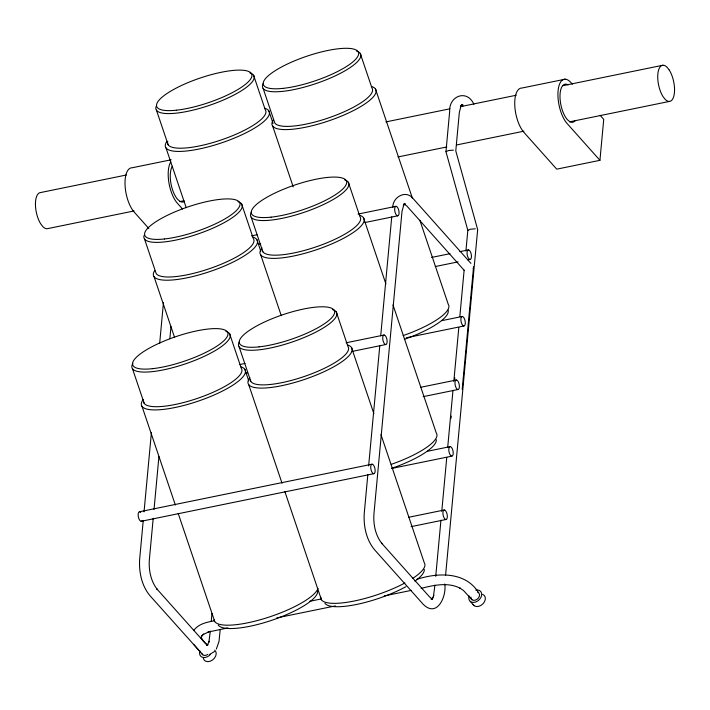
<?xml version="1.0" encoding="UTF-8"?>
<svg xmlns="http://www.w3.org/2000/svg" width="710" height="710" viewBox="0 0 710 710"><rect width="100%" height="100%" fill="white"/><g stroke="black" fill="none" stroke-linecap="round" stroke-linejoin="round"><path stroke-width="1.06" d="M143.225 520.705L139.648 559.276C138.849 572.091 141.68 585.972 150.174 595.93L200.025 651.594M144.041 511.883L151.407 432.523M159.688 343.241L163.469 302.451M153.209 518.256L149.322 560.11C148.638 570.405 150.866 581.508 157.487 589.664L156.892 588.972L204.959 642.87L207.737 644.973L206.645 644.716L207.773 644.902L206.628 644.973L207.684 644.84M154.026 509.452L158.925 456.583M169.859 338.741L170.986 326.627M210.32 631.101L208.9 642.115L209.175 641.254L207.622 644.671M211.243 621.188L211.953 613.484M220.18 629.947L218.982 641.529L216.346 649.1M367.815 474.75L364.239 513.33C363.44 526.145 366.271 540.017 374.765 549.984L423.018 604.095C437.058 618.516 446.767 596.249 444.779 584.002M368.632 465.938L379.779 345.788M380.702 335.865L391.742 216.825M465.92 250.949L467.828 230.351L445.96 151.683L449.67 111.399C448.747 96.063 466.958 88.777 473.889 104.255M445.596 575.171L477.661 229.57L455.784 150.893L459.317 112.562L460.95 106.047L460.337 106.882L461.899 104.867L461.003 105.541L462.849 104.654L461.766 105.044M434.919 585.147L433.499 596.169L433.766 595.308L432.425 598.468L433.047 597.625L431.281 599.506L432.283 598.894L431.218 599.027L432.363 598.956L431.245 598.761L432.337 599.027L429.55 596.924L381.483 543.026L382.078 543.718C375.466 535.562 373.229 524.459 373.921 514.164L402.011 211.296L403.91 204.569L403.28 205.412L405.144 203.717L403.981 204.027L405.099 204.196L404.008 203.939L406.794 205.953L464.287 270.421M435.736 576.342L440.945 520.182M441.762 511.377L446.767 457.417M447.682 447.504L452.998 390.252M453.814 381.439L458.82 327.479M459.84 316.474L464.127 270.226M451.027 418.332L451.232 416.131M454.595 379.921L454.799 377.72M462.183 389.426L473.472 267.75M565.204 79.183L522.01 88.013A24.282 10.197 78.4 0 0 514.777 105.337A24.282 10.197 78.4 0 0 523.936 132.379L556.738 169.157L599.932 160.318L603.731 119.351L600.083 115.268M392.745 207.462C392.683 196.874 406.12 189.321 413.3 198.764L470.934 263.374M467.828 230.351L470.393 229.215L475.309 228.824M445.96 151.683L448.525 150.538L453.442 150.147M193.803 630.409C198.436 623.886 206.867 622.155 214.251 620.833M214.553 651.496L209.761 654.345M206.601 645.23L207.604 644.778M171.154 159.794L132.291 167.746A24.282 10.197 78.4 0 0 125.049 185.07A24.282 10.197 78.4 0 0 134.217 212.112L148.789 228.46M126.336 175.006L40.541 192.561A18.398 7.721 78.4 0 0 35.438 204.347A18.398 7.721 78.4 0 0 40.736 223.898L42.866 226.632A18.398 7.721 78.4 0 0 47.179 228.718L134.057 210.95M385.894 121.907L449.962 108.799M460.825 106.58L516.214 95.246M562.915 85.697L662.821 65.249M179.665 201.613L184.014 200.726M397.955 156.954L446.83 146.961M456.601 144.955L523.936 131.181M569.544 121.854L669.459 101.415M251.544 235.871L256.984 234.753M358.062 214.074L396.1 206.29M258.511 244.302L260.685 243.858M365.02 222.514L397.627 215.849A4.855 2.041 78.4 0 0 398.283 208.749A4.855 2.041 78.4 0 0 394.671 208.616A4.855 2.041 78.4 0 0 397.627 215.849M431.538 257.446L450.007 253.665M459.796 251.668L468.485 249.885M435.239 266.552L458.065 261.883M467.846 259.878L470.02 259.434A4.855 2.041 78.4 0 0 470.677 252.343A4.855 2.041 78.4 0 0 467.065 252.21A4.855 2.041 78.4 0 0 470.02 259.434M441.664 320.68L462.308 316.456M239.607 364.576L245.039 363.467M346.116 342.788L384.154 335.005M406.244 337.791L463.843 326.005A4.855 2.041 78.4 0 0 464.5 318.905A4.855 2.041 78.4 0 0 460.888 318.772A4.855 2.041 78.4 0 0 463.843 326.005M245.483 373.238L247.657 372.794M351.991 351.45L385.69 344.554A4.855 2.041 78.4 0 0 386.346 337.463A4.855 2.041 78.4 0 0 382.734 337.33A4.855 2.041 78.4 0 0 385.69 344.554M420.551 387.323L456.415 379.992M423.169 396.65L457.95 389.541A4.855 2.041 78.4 0 0 458.607 382.442A4.855 2.041 78.4 0 0 454.995 382.308A4.855 2.041 78.4 0 0 457.95 389.541M427.411 451.276L450.238 446.608M139.595 511.759L372.173 464.171M391.991 468.387L451.773 456.157A4.855 2.041 78.4 0 0 452.43 449.057A4.855 2.041 78.4 0 0 448.818 448.924A4.855 2.041 78.4 0 0 451.773 456.157M141.121 521.309L373.708 473.721A4.855 2.041 78.4 0 0 374.365 466.63A4.855 2.041 78.4 0 0 370.753 466.497A4.855 2.041 78.4 0 0 373.708 473.721M408.49 517.315L444.362 509.975M411.108 526.642L445.889 519.525A4.855 2.041 78.4 0 0 446.546 512.434A4.855 2.041 78.4 0 0 442.933 512.3A4.855 2.041 78.4 0 0 445.889 519.525M309.462 601.352L321.364 598.92M416.584 579.44C437.36 572.553 465.503 571.319 478.558 592.672M227.883 627.906L207.994 632.095L208.616 631.927L202.945 634.642L203.672 634.066L201.329 636.834L201.596 635.805L201.32 638.485L201.249 637.42L203.016 640.651L202.394 639.932L207.276 645.399M276.749 617.913L335.386 605.914M384.243 595.921L411.392 590.365M421.163 588.368C433.81 585.155 448.232 581.889 460.471 588.386L459.876 588.102L463.497 590.498L471.91 599.71M461.606 105.089L462.689 105.346M461.411 104.991L462.955 105.95M572.393 84.206L570.929 82.573A24.282 10.197 78.4 0 0 558.087 90.782A24.282 10.197 78.4 0 0 567.13 123.54L599.932 160.318M182.505 208.997L177.402 203.273A24.282 10.197 78.4 0 1 170.773 161.915M470.277 601.441L473.952 605.568M202.723 654.789L193.626 644.281M375.475 88.99L412.395 198.205M419.85 220.26L448.25 304.27A54.785 14.173 -18.7 0 1 403.138 335.582M360.254 53.419L371.96 88.04A51.75 13.392 -18.7 0 1 331.295 116.937A51.75 13.392 -18.7 0 1 274.814 122.972L263.108 88.351M363.529 217.775L385.894 283.938M392.994 304.936L436.304 433.056A54.785 14.173 -18.7 0 1 391.192 464.375M348.308 182.204L360.005 216.834A51.75 13.392 -18.7 0 1 316.154 246.84A51.75 13.392 -18.7 0 1 262.256 250.124M351.494 347.483L373.859 413.646M380.959 434.644L424.269 562.764A54.785 14.173 -18.7 0 1 412.616 578.437M268.815 110.813L273.075 123.416M336.274 311.912L347.98 346.542A51.75 13.392 -18.7 0 1 304.12 376.548A51.75 13.392 -18.7 0 1 250.222 379.832M272.631 125.972L293.221 186.881M253.585 75.242L265.291 109.864A51.75 13.392 -18.7 0 1 218.218 140.935A51.75 13.392 -18.7 0 1 167.764 141.246M251.162 217.136L262.869 251.766M256.869 239.598L260.774 251.154M260.685 254.757L281.275 315.666M241.64 204.027L253.346 238.649A51.75 13.392 -18.7 0 1 212.68 267.546A51.75 13.392 -18.7 0 1 156.2 273.581L144.503 238.959M239.128 346.844L250.834 381.474M244.835 369.306L248.74 380.862M156.448 110.174L168.155 144.796M248.651 384.474L282.021 483.182M284.861 491.586L321.426 599.746M229.605 333.736L241.311 368.366A51.75 13.392 -18.7 0 1 197.451 398.372A51.75 13.392 -18.7 0 1 143.553 401.656M165.963 147.795L186.197 207.657M154.017 276.58L174.607 337.49M132.468 368.667L144.174 403.298M141.982 406.289L175.352 505.005M178.192 513.41L214.757 621.569M473.428 266.72A4.855 3.577 -41.7 0 1 473.233 268.841M207.87 654.371A4.855 3.577 -41.7 0 1 201.773 653.173M214.695 650.111A7.269 5.352 -41.7 0 1 212.459 660.034A7.269 5.352 -41.7 0 1 203.326 658.25M210.213 654.664A7.269 5.352 -41.7 0 1 202.315 657.238A7.269 5.352 -41.7 0 1 199.945 650.955M482.622 594.368A7.242 5.334 -41.7 0 1 483.066 603.704A7.242 5.334 -41.7 0 1 473.046 604.512M475.798 590.081A7.242 5.334 -41.7 0 1 481.602 595.415A7.242 5.334 -41.7 0 1 473.561 602.435A7.242 5.334 -41.7 0 1 469.159 595.885M477.723 592.202A4.855 3.577 -41.7 0 1 477.067 599.293A4.855 3.577 -41.7 0 1 470.916 597.074M575.18 120.673A19.427 8.156 78.4 0 1 569.668 121.605L567.352 119.617A19.427 8.156 78.4 0 1 559.995 95.637A19.427 8.156 78.4 0 1 568.08 84.863M184.263 201.498A19.427 8.156 78.4 0 1 179.949 201.329L177.624 199.35A19.427 8.156 78.4 0 1 172.326 166.264M264.892 108.311A54.785 14.173 -18.7 0 1 222.381 142.586A54.785 14.173 -18.7 0 1 166.673 141.76M249.885 72.882A51.75 13.392 -18.7 0 1 212.92 104.13A51.75 13.392 -18.7 0 1 156.058 106.615M371.561 86.487A54.785 14.173 -18.7 0 1 329.041 120.762A54.785 14.173 -18.7 0 1 273.341 119.937M448.045 310.048A52.593 13.614 -18.7 0 1 404.318 339.318M356.553 51.058A51.75 13.392 -18.7 0 1 317.042 83.203A51.75 13.392 -18.7 0 1 263.499 83.097M252.946 237.096A54.785 14.173 -18.7 0 1 210.426 271.371A54.785 14.173 -18.7 0 1 154.727 270.545M237.939 201.667A51.75 13.392 -18.7 0 1 200.974 232.915A51.75 13.392 -18.7 0 1 144.103 235.409M359.615 215.281A54.785 14.173 -18.7 0 1 315.959 249.929A54.785 14.173 -18.7 0 1 261.963 247.914M436.313 439.703A52.593 13.614 -18.7 0 1 391.37 468.449M344.598 179.843A51.75 13.392 -18.7 0 1 305.087 211.988A51.75 13.392 -18.7 0 1 251.553 211.882M318.027 588.35A54.785 14.173 -18.7 0 1 264.36 618.552A54.785 14.173 -18.7 0 1 214.109 619.83M240.912 366.813A54.785 14.173 -18.7 0 1 197.256 401.461A54.785 14.173 -18.7 0 1 143.269 399.446M317.405 590.365A52.593 13.614 -18.7 0 1 274.042 619.51A52.593 13.614 -18.7 0 1 218.254 625.075M225.904 331.375A51.75 13.392 -18.7 0 1 186.393 363.52A51.75 13.392 -18.7 0 1 132.859 363.413M404.931 582.963A54.785 14.173 -18.7 0 1 349.187 601.947A54.785 14.173 -18.7 0 1 320.778 597.03M347.58 344.989A54.785 14.173 -18.7 0 1 303.924 379.637A54.785 14.173 -18.7 0 1 249.929 377.622M424.278 569.42A52.593 13.614 -18.7 0 1 414.871 581.162M405.925 586.682A52.593 13.614 -18.7 0 1 324.914 603.251M332.573 309.551A51.75 13.392 -18.7 0 1 293.061 341.705A51.75 13.392 -18.7 0 1 239.518 341.599M142.062 520.705A4.855 2.041 78.4 0 1 138.273 516.454A4.855 2.041 78.4 0 1 140.74 512.434M669.264 70.068L667.134 67.335A18.398 7.721 78.4 0 0 657.984 72.864A18.398 7.721 78.4 0 0 663.016 96.596L665.146 99.329A18.398 7.721 78.4 0 0 674.296 93.8A18.398 7.721 78.4 0 0 669.264 70.068M176.337 110.201A50.197 12.993 -18.7 0 0 251.722 76.884A50.197 12.993 -18.7 0 0 184.627 84.064A50.197 12.993 -18.7 0 0 176.337 110.201M283.006 88.377A50.197 12.993 -18.7 0 0 358.39 55.06A50.197 12.993 -18.7 0 0 291.295 62.24A50.197 12.993 -18.7 0 0 283.006 88.377M164.392 238.986A50.197 12.993 -18.7 0 0 239.776 205.669A50.197 12.993 -18.7 0 0 172.681 212.849A50.197 12.993 -18.7 0 0 164.392 238.986M271.06 217.162A50.197 12.993 -18.7 0 0 346.445 183.855A50.197 12.993 -18.7 0 0 279.349 191.025A50.197 12.993 -18.7 0 0 271.06 217.162M152.357 368.694A50.197 12.993 -18.7 0 0 227.741 335.386A50.197 12.993 -18.7 0 0 160.646 342.557A50.197 12.993 -18.7 0 0 152.357 368.694M259.026 346.87A50.197 12.993 -18.7 0 0 334.41 313.563A50.197 12.993 -18.7 0 0 267.315 320.742A50.197 12.993 -18.7 0 0 259.026 346.87"/></g></svg>
